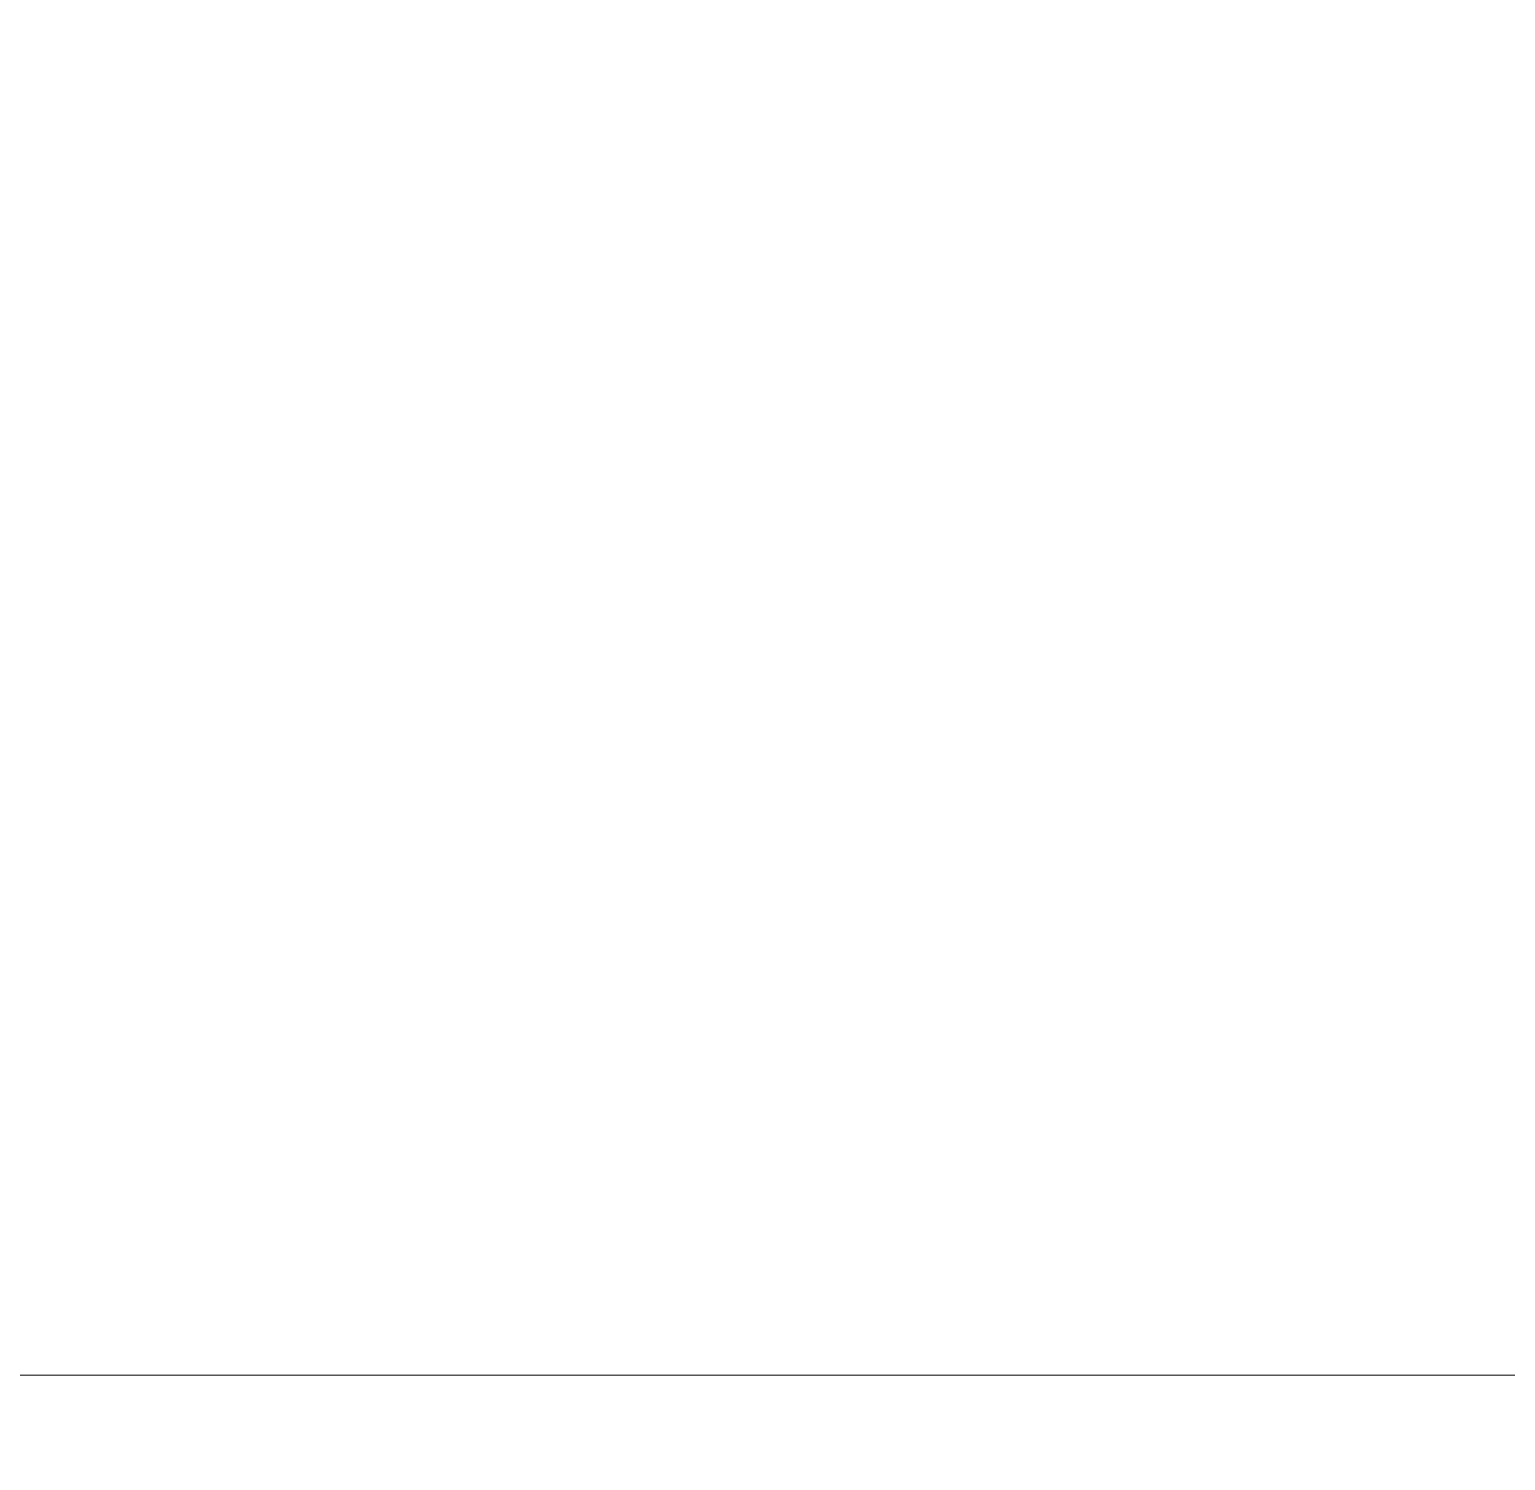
# Model space of a CAD drawing. Header units: millimetres. Extents: x -243837 to -5443, y 40 to 285140.
# Drawn here: x -117325 to -116776, y 78234 to 78766 of the extents above; entities that cross this region are included whole.
import ezdxf

# ---------------------------------------------------------------- set-up
doc = ezdxf.new("R2010")
doc.units = ezdxf.units.MM
doc.layers.add('DIM', color=1, linetype='Continuous', lineweight=9)
doc.layers.add('R-OBJECT', color=2, linetype='Continuous', lineweight=20)
doc.styles.add('KA', font='romans.shx', dxfattribs={"width": 0.7})
doc.dimstyles.new('rakesh', dxfattribs={"dimscale": 160, "dimtxt": 2.5, "dimasz": 1, "dimexe": 0.8, "dimexo": 0.8, "dimgap": 1, "dimtad": 1, "dimdec": 0, "dimzin": 0, "dimdsep": 46, "dimtxsty": 'KA', "dimblk": 'OBLIQUE', "dimcen": 1.5, "dimclrd": 1, "dimclre": 1, "dimclrt": 2, "dimadec": 0, "dimazin": 0, "dimtfac": 1, "dimtdec": 0, "dimtmove": 0, "dimatfit": 2, "dimfxl": 0, "dimtolj": 1, "dimtzin": 0, "dimlwd": -1, "dimlwe": -1, "dimarcsym": 1})

# ---------------------------------------------------------------- blocks, each defined once
blk = doc.blocks.new('_Oblique')
at = {"color": 0, "linetype": 'ByBlock', "lineweight": -2}
blk.add_line((-0.5, -0.5), (0.5, 0.5), dxfattribs=at)
blk = doc.blocks.new('*D188')
at = {"layer": 'DEFPOINTS', "color": 0, "ltscale": 10, "transparency": 16777216}
for p in [(-106759.94, 78766.01, 169.38), (-190509.57, 78267.14, 181.7), (-106759.94, 68629.34)]:
    blk.add_point(p, dxfattribs=at)
at = {"layer": 'DIM', "color": 1, "ltscale": 10, "transparency": 16777216}
for p, q in [((-106759.94, 78638.01), (-106759.94, 68437.34)), ((-190509.57, 78139.14), (-190509.57, 68437.34)), ((-190509.57, 68629.34), (-106759.94, 68629.34))]:
    blk.add_line(p, q, dxfattribs=at)
at = {"layer": 'DIM', "color": 1, "ltscale": 10, "transparency": 16777216, "xscale": 160, "yscale": 160, "zscale": 160, "rotation": 180}
blk.add_blockref('_Oblique', (-190509.57, 68629.34), dxfattribs=at)
at = {"layer": 'DIM', "color": 1, "ltscale": 10, "transparency": 16777216, "xscale": 160, "yscale": 160, "zscale": 160}
blk.add_blockref('_Oblique', (-106759.94, 68629.34), dxfattribs=at)
at = {"layer": 'DIM', "color": 2, "ltscale": 10, "transparency": 16777216, "insert": (-150134.75, 69094.1), "char_height": 400, "attachment_point": 5, "style": 'KA'}
blk.add_mtext('\\A1;83750 (HORIZONTAL PULLEY CRS.)', dxfattribs=at)

msp = doc.modelspace()

# ---------------------------------------------------------------- linework, layer by layer
at = {"layer": 'R-OBJECT'}
msp.add_line((-189892.71, 78267.12, -169.38), (-116541.66, 78266.05, -169.38), dxfattribs=at)

# ---------------------------------------------------------------- dimensions: what is measured, and where the dimension line sits
at = {"layer": 'DIM', "ltscale": 10}
dim = msp.add_linear_dim(base=(-106759.94, 68629.34, -169.38), p1=(-190509.57, 78267.14, 12.32), p2=(-106759.94, 78766.01, 0), text='<> (HORIZONTAL PULLEY CRS.)', dimstyle='rakesh', override={"dimexe": 1.2, "dimfxl": 1.5}, dxfattribs=at)
dim.commit()
dim.dimension.update_dxf_attribs({"geometry": '*D188', "text_midpoint": (-150134.75, 68629.34, -169.38), "dimtype": 160})

doc.saveas('drawing.dxf')
